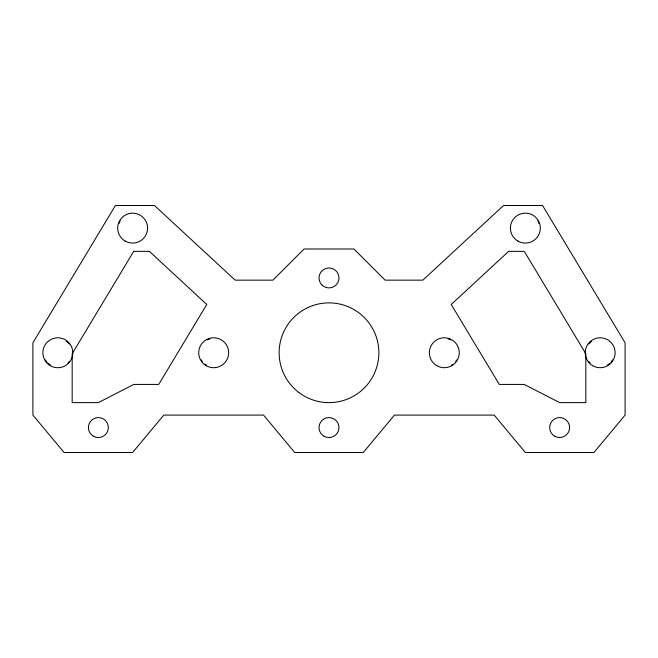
<?xml version="1.0" encoding="UTF-8"?>
<svg xmlns="http://www.w3.org/2000/svg" width="658" height="658" viewBox="0 0 658 658"><rect width="100%" height="100%" fill="white"/><g stroke="black" fill="none" stroke-linecap="round" stroke-linejoin="round"><path stroke-width="0.99" d="M456.742 359.918A14.336 14.336 0 0 1 455.698 361.481M453.049 364.121A14.336 14.336 0 0 1 451.495 365.165M448.032 338.903A14.336 14.336 0 0 1 450.664 339.89M612.582 359.918A14.336 14.336 0 0 1 610.945 362.204M609.621 363.529A14.336 14.336 0 0 1 607.334 365.165M590.029 362.887A14.336 14.336 0 0 1 588.787 361.481M588.787 344.019A14.336 14.336 0 0 1 591.435 341.379M537.775 220.948A14.336 14.336 0 0 1 538.935 223.506M206.505 365.165A14.336 14.336 0 0 1 204.951 364.121M202.302 361.481A14.336 14.336 0 0 1 201.258 359.918M207.336 339.89A14.336 14.336 0 0 1 209.968 338.903M69.213 361.481A14.336 14.336 0 0 1 67.971 362.887M50.666 365.165A14.336 14.336 0 0 1 48.379 363.529M47.055 362.204A14.336 14.336 0 0 1 45.418 359.918M66.565 341.379A14.336 14.336 0 0 1 69.213 344.019M119.065 223.506A14.336 14.336 0 0 1 120.225 220.948M115.421 205.51L32.9 342.81L32.9 415.083L64.065 452.49L132.636 452.49L163.809 415.083L263.545 415.083L294.718 452.49L363.282 452.49L394.455 415.083L494.191 415.083L525.364 452.49L593.935 452.49L625.1 415.083L625.1 342.81L542.579 205.51L503.543 205.51L422.847 280.152L385.103 280.152L353.938 248.987L304.062 248.987L272.897 280.152L235.153 280.152L154.457 205.51L115.421 205.51M133.697 251.364L72.174 353.741L72.174 402.622L98.355 402.622L133.788 384.42L158.718 384.42L206.776 304.473L149.366 251.364L133.697 251.364M508.634 251.364L451.224 304.473L499.282 384.42L524.212 384.42L559.645 402.622L585.826 402.622L585.826 353.741L524.303 251.364L508.634 251.364M324.016 436.188A9.977 9.977 0 0 0 338.977 427.552A9.977 9.977 0 0 0 324.016 418.916A9.977 9.977 0 0 0 324.016 436.188M298.642 392.316A49.868 49.868 0 0 0 378.44 359.26A49.868 49.868 0 0 0 309.918 306.677A49.868 49.868 0 0 0 298.642 392.316M321.951 284.996A9.977 9.977 0 0 0 338.631 280.53A9.977 9.977 0 0 0 326.417 268.316A9.977 9.977 0 0 0 321.951 284.996M554.661 436.188A9.977 9.977 0 0 0 569.622 427.552A9.977 9.977 0 0 0 554.661 418.916A9.977 9.977 0 0 0 554.661 436.188M93.37 436.188A9.977 9.977 0 0 0 108.331 427.552A9.977 9.977 0 0 0 93.37 418.916A9.977 9.977 0 0 0 93.37 436.188M436.846 365.708A14.961 14.961 0 0 0 459.284 352.754A14.961 14.961 0 0 0 436.846 339.791A14.961 14.961 0 0 0 436.846 365.708M592.685 365.708A14.961 14.961 0 0 0 615.123 352.754A14.961 14.961 0 0 0 592.685 339.791A14.961 14.961 0 0 0 592.685 365.708M517.879 241.067A14.961 14.961 0 0 0 540.325 228.112A14.961 14.961 0 0 0 517.879 215.158A14.961 14.961 0 0 0 517.879 241.067M206.193 365.708A14.961 14.961 0 0 0 228.639 352.754A14.961 14.961 0 0 0 206.193 339.791A14.961 14.961 0 0 0 206.193 365.708M47.253 363.331A14.961 14.961 0 0 0 72.29 356.62A14.961 14.961 0 0 0 53.964 338.302A14.961 14.961 0 0 0 47.253 363.331M125.16 241.067A14.961 14.961 0 0 0 147.598 228.112A14.961 14.961 0 0 0 125.16 215.158A14.961 14.961 0 0 0 125.16 241.067"/></g></svg>
